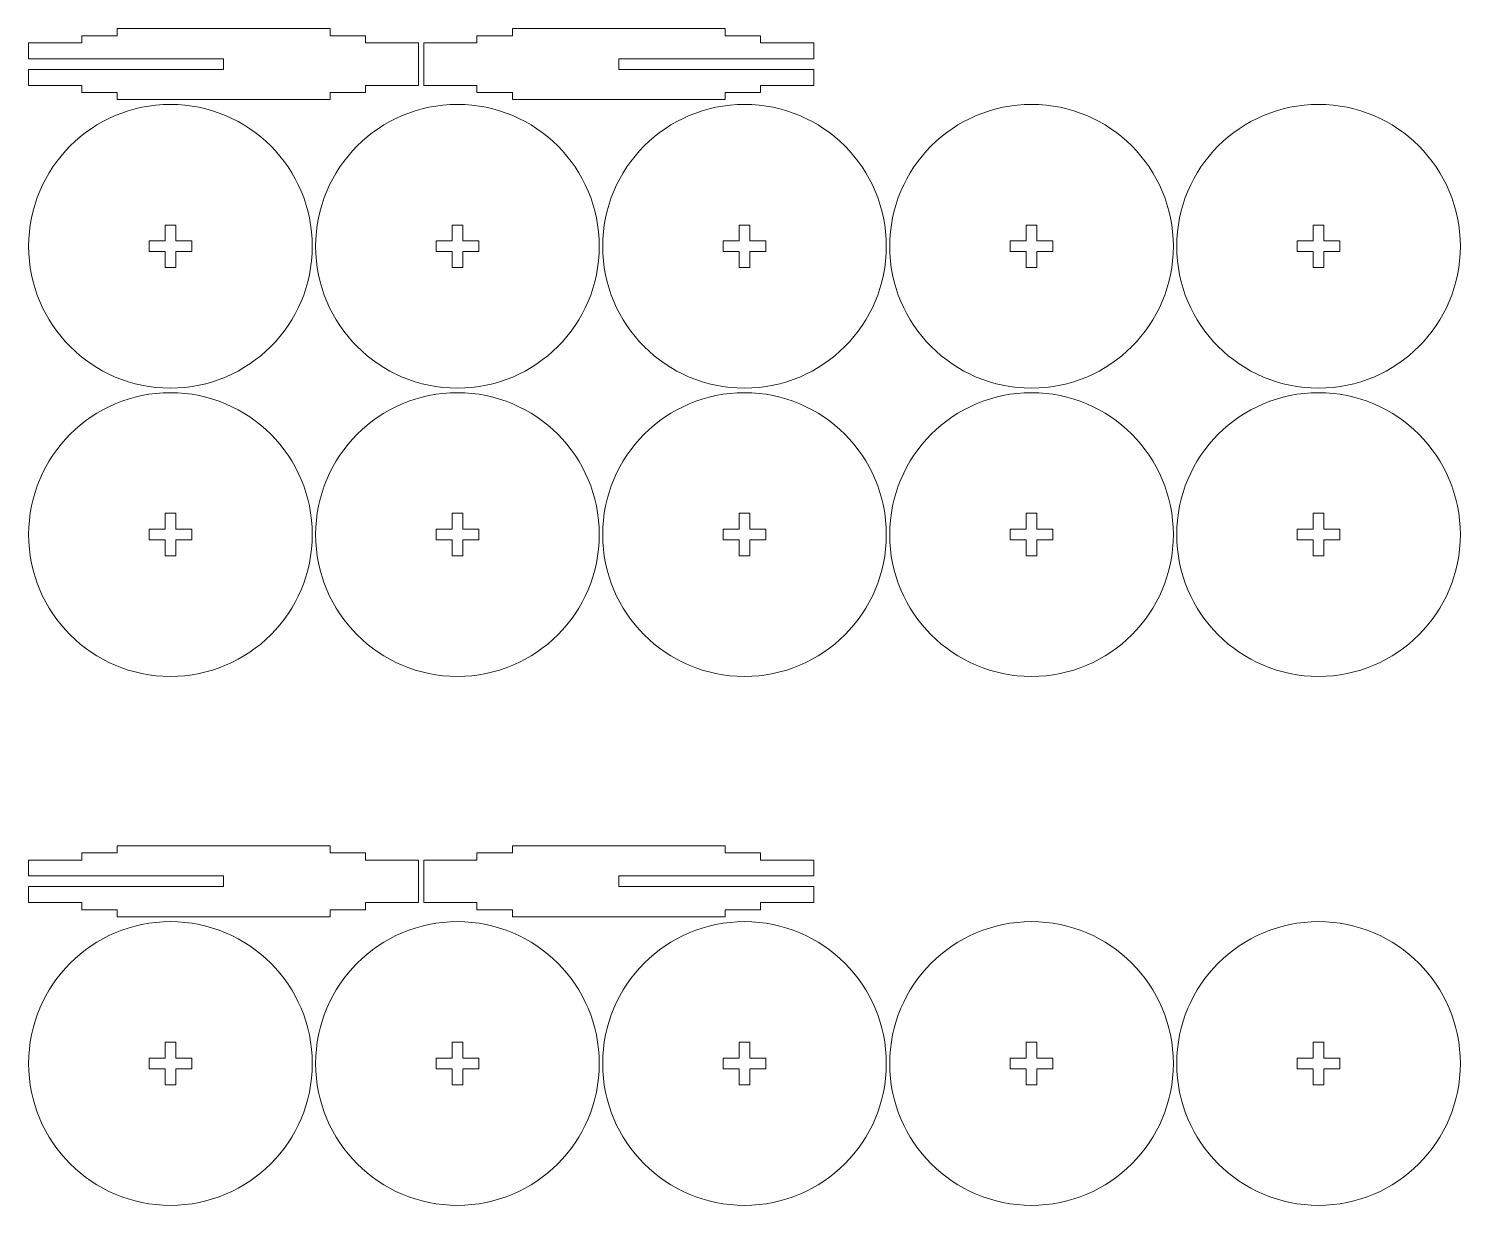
# Model space of a CAD drawing. Header units: millimetres. Extents: x -552 to 552, y -324 to 324.
# Drawn here: x 147.7 to 551.5, y -8.2 to 323.6 of the extents above; entities that cross this region are included whole.
import ezdxf

# ---------------------------------------------------------------- set-up
doc = ezdxf.new("R2010")
doc.units = ezdxf.units.MM
doc.header["$MEASUREMENT"] = 0
doc.layers.add('Camada 1', color=7, linetype='Continuous')

msp = doc.modelspace()

# ---------------------------------------------------------------- linework, layer by layer
at = {"layer": 'Camada 1', "color": 250, "lineweight": 20}
for points, knots in [([(172.7377, 303.5959), (172.7377, 303.5959), (232.7377, 303.5959), (232.7377, 303.5959), (232.7377, 303.5959), (232.7377, 303.5959), (232.7377, 305.5959), (232.7377, 305.5959), (232.7377, 305.5959), (232.7377, 305.5959), (242.7377, 305.5959), (242.7377, 305.5959), (242.7377, 305.5959), (242.7377, 305.5959), (242.7377, 307.5959), (242.7377, 307.5959), (242.7377, 307.5959), (242.7377, 307.5959), (257.7377, 307.5959), (257.7377, 307.5959), (257.7377, 307.5959), (257.7377, 307.5959), (257.7377, 319.5959), (257.7377, 319.5959), (257.7377, 319.5959), (257.7377, 319.5959), (242.7377, 319.5959), (242.7377, 319.5959), (242.7377, 319.5959), (242.7377, 319.5959), (242.7377, 321.5959), (242.7377, 321.5959), (242.7377, 321.5959), (242.7377, 321.5959), (232.7377, 321.5959), (232.7377, 321.5959), (232.7377, 321.5959), (232.7377, 321.5959), (232.7377, 323.5959), (232.7377, 323.5959), (232.7377, 323.5959), (232.7377, 323.5959), (172.7377, 323.5959), (172.7377, 323.5959), (172.7377, 323.5959), (172.7377, 323.5959), (172.7377, 321.5959), (172.7377, 321.5959), (172.7377, 321.5959), (172.7377, 321.5959), (162.7377, 321.5959), (162.7377, 321.5959), (162.7377, 321.5959), (162.7377, 321.5959), (162.7377, 319.5959), (162.7377, 319.5959), (162.7377, 319.5959), (162.7377, 319.5959), (147.7377, 319.5959), (147.7377, 319.5959), (147.7377, 319.5959), (147.7377, 319.5959), (147.7377, 315.0959), (147.7377, 315.0959), (147.7377, 315.0959), (147.7377, 315.0959), (202.7377, 315.0959), (202.7377, 315.0959), (202.7377, 315.0959), (202.7377, 315.0959), (202.7377, 312.0959), (202.7377, 312.0959), (202.7377, 312.0959), (202.7377, 312.0959), (147.7377, 312.0959), (147.7377, 312.0959), (147.7377, 312.0959), (147.7377, 312.0959), (147.7377, 307.5959), (147.7377, 307.5959), (147.7377, 307.5959), (147.7377, 307.5959), (162.7377, 307.5959), (162.7377, 307.5959), (162.7377, 307.5959), (162.7377, 307.5959), (162.7377, 305.5959), (162.7377, 305.5959), (162.7377, 305.5959), (162.7377, 305.5959), (172.7377, 305.5959), (172.7377, 305.5959), (172.7377, 305.5959), (172.7377, 305.5959), (172.7377, 303.5959), (172.7377, 303.5959)], [0, 0, 0, 0, 0.04, 0.04, 0.04, 0.04, 0.08, 0.08, 0.08, 0.08, 0.12, 0.12, 0.12, 0.12, 0.16, 0.16, 0.16, 0.16, 0.2, 0.2, 0.2, 0.2, 0.24, 0.24, 0.24, 0.24, 0.28, 0.28, 0.28, 0.28, 0.32, 0.32, 0.32, 0.32, 0.36, 0.36, 0.36, 0.36, 0.4, 0.4, 0.4, 0.4, 0.44, 0.44, 0.44, 0.44, 0.48, 0.48, 0.48, 0.48, 0.52, 0.52, 0.52, 0.52, 0.56, 0.56, 0.56, 0.56, 0.6, 0.6, 0.6, 0.6, 0.64, 0.64, 0.64, 0.64, 0.68, 0.68, 0.68, 0.68, 0.72, 0.72, 0.72, 0.72, 0.76, 0.76, 0.76, 0.76, 0.8, 0.8, 0.8, 0.8, 0.84, 0.84, 0.84, 0.84, 0.88, 0.88, 0.88, 0.88, 0.92, 0.92, 0.92, 0.92, 1, 1, 1, 1]), ([(344.1664, 303.5959), (344.1664, 303.5959), (284.1664, 303.5959), (284.1664, 303.5959), (284.1664, 303.5959), (284.1664, 303.5959), (284.1664, 305.5959), (284.1664, 305.5959), (284.1664, 305.5959), (284.1664, 305.5959), (274.1664, 305.5959), (274.1664, 305.5959), (274.1664, 305.5959), (274.1664, 305.5959), (274.1664, 307.5959), (274.1664, 307.5959), (274.1664, 307.5959), (274.1664, 307.5959), (259.1664, 307.5959), (259.1664, 307.5959), (259.1664, 307.5959), (259.1664, 307.5959), (259.1664, 319.5959), (259.1664, 319.5959), (259.1664, 319.5959), (259.1664, 319.5959), (274.1664, 319.5959), (274.1664, 319.5959), (274.1664, 319.5959), (274.1664, 319.5959), (274.1664, 321.5959), (274.1664, 321.5959), (274.1664, 321.5959), (274.1664, 321.5959), (284.1664, 321.5959), (284.1664, 321.5959), (284.1664, 321.5959), (284.1664, 321.5959), (284.1664, 323.5959), (284.1664, 323.5959), (284.1664, 323.5959), (284.1664, 323.5959), (344.1664, 323.5959), (344.1664, 323.5959), (344.1664, 323.5959), (344.1664, 323.5959), (344.1664, 321.5959), (344.1664, 321.5959), (344.1664, 321.5959), (344.1664, 321.5959), (354.1664, 321.5959), (354.1664, 321.5959), (354.1664, 321.5959), (354.1664, 321.5959), (354.1664, 319.5959), (354.1664, 319.5959), (354.1664, 319.5959), (354.1664, 319.5959), (369.1664, 319.5959), (369.1664, 319.5959), (369.1664, 319.5959), (369.1664, 319.5959), (369.1664, 315.0959), (369.1664, 315.0959), (369.1664, 315.0959), (369.1664, 315.0959), (314.1664, 315.0959), (314.1664, 315.0959), (314.1664, 315.0959), (314.1664, 315.0959), (314.1664, 312.0959), (314.1664, 312.0959), (314.1664, 312.0959), (314.1664, 312.0959), (369.1664, 312.0959), (369.1664, 312.0959), (369.1664, 312.0959), (369.1664, 312.0959), (369.1664, 307.5959), (369.1664, 307.5959), (369.1664, 307.5959), (369.1664, 307.5959), (354.1664, 307.5959), (354.1664, 307.5959), (354.1664, 307.5959), (354.1664, 307.5959), (354.1664, 305.5959), (354.1664, 305.5959), (354.1664, 305.5959), (354.1664, 305.5959), (344.1664, 305.5959), (344.1664, 305.5959), (344.1664, 305.5959), (344.1664, 305.5959), (344.1664, 303.5959), (344.1664, 303.5959)], [0, 0, 0, 0, 0.04, 0.04, 0.04, 0.04, 0.08, 0.08, 0.08, 0.08, 0.12, 0.12, 0.12, 0.12, 0.16, 0.16, 0.16, 0.16, 0.2, 0.2, 0.2, 0.2, 0.24, 0.24, 0.24, 0.24, 0.28, 0.28, 0.28, 0.28, 0.32, 0.32, 0.32, 0.32, 0.36, 0.36, 0.36, 0.36, 0.4, 0.4, 0.4, 0.4, 0.44, 0.44, 0.44, 0.44, 0.48, 0.48, 0.48, 0.48, 0.52, 0.52, 0.52, 0.52, 0.56, 0.56, 0.56, 0.56, 0.6, 0.6, 0.6, 0.6, 0.64, 0.64, 0.64, 0.64, 0.68, 0.68, 0.68, 0.68, 0.72, 0.72, 0.72, 0.72, 0.76, 0.76, 0.76, 0.76, 0.8, 0.8, 0.8, 0.8, 0.84, 0.84, 0.84, 0.84, 0.88, 0.88, 0.88, 0.88, 0.92, 0.92, 0.92, 0.92, 1, 1, 1, 1]), ([(187.7379, 302.2201), (165.6465, 302.2202), (147.7378, 284.3117), (147.7377, 262.2201), (147.7377, 262.2201), (147.7377, 240.1288), (165.6463, 222.2202), (187.7376, 222.2202), (187.7376, 222.2202), (209.8289, 222.2202), (227.7375, 240.1287), (227.7376, 262.22), (227.7376, 262.22), (227.7377, 284.3114), (209.8291, 302.22), (187.7379, 302.2201)], [0, 0, 0, 0, 0.2, 0.2, 0.2, 0.2, 0.4, 0.4, 0.4, 0.4, 0.6, 0.6, 0.6, 0.6, 1, 1, 1, 1]), ([(268.6903, 302.2201), (246.5989, 302.2202), (228.6902, 284.3117), (228.6901, 262.2201), (228.6901, 262.2201), (228.6901, 240.1288), (246.5987, 222.2202), (268.69, 222.2202), (268.69, 222.2202), (290.7813, 222.2202), (308.6899, 240.1287), (308.69, 262.22), (308.69, 262.22), (308.6901, 284.3114), (290.7815, 302.22), (268.6903, 302.2201)], [0, 0, 0, 0, 0.2, 0.2, 0.2, 0.2, 0.4, 0.4, 0.4, 0.4, 0.6, 0.6, 0.6, 0.6, 1, 1, 1, 1]), ([(349.6427, 302.2201), (327.5513, 302.2202), (309.6426, 284.3117), (309.6425, 262.2201), (309.6425, 262.2201), (309.6425, 240.1288), (327.5511, 222.2202), (349.6424, 222.2202), (349.6424, 222.2202), (371.7337, 222.2202), (389.6423, 240.1287), (389.6424, 262.22), (389.6424, 262.22), (389.6425, 284.3114), (371.7339, 302.22), (349.6427, 302.2201)], [0, 0, 0, 0, 0.2, 0.2, 0.2, 0.2, 0.4, 0.4, 0.4, 0.4, 0.6, 0.6, 0.6, 0.6, 1, 1, 1, 1]), ([(430.5951, 302.2201), (408.5037, 302.2202), (390.595, 284.3117), (390.5949, 262.2201), (390.5949, 262.2201), (390.5949, 240.1288), (408.5035, 222.2202), (430.5948, 222.2202), (430.5948, 222.2202), (452.6861, 222.2202), (470.5947, 240.1287), (470.5948, 262.22), (470.5948, 262.22), (470.5949, 284.3114), (452.6863, 302.22), (430.5951, 302.2201)], [0, 0, 0, 0, 0.2, 0.2, 0.2, 0.2, 0.4, 0.4, 0.4, 0.4, 0.6, 0.6, 0.6, 0.6, 1, 1, 1, 1]), ([(511.5475, 302.2201), (489.4561, 302.2202), (471.5474, 284.3117), (471.5473, 262.2201), (471.5473, 262.2201), (471.5473, 240.1288), (489.4559, 222.2202), (511.5472, 222.2202), (511.5472, 222.2202), (533.6385, 222.2202), (551.5471, 240.1287), (551.5472, 262.22), (551.5472, 262.22), (551.5473, 284.3114), (533.6387, 302.22), (511.5475, 302.2201)], [0, 0, 0, 0, 0.2, 0.2, 0.2, 0.2, 0.4, 0.4, 0.4, 0.4, 0.6, 0.6, 0.6, 0.6, 1, 1, 1, 1]), ([(186.2377, 268.2201), (186.2377, 268.2201), (189.2376, 268.2201), (189.2376, 268.2201), (189.2376, 268.2201), (189.2376, 268.2201), (189.2376, 263.7201), (189.2376, 263.7201), (189.2376, 263.7201), (189.2376, 263.7201), (193.7376, 263.7201), (193.7376, 263.7201), (193.7376, 263.7201), (193.7376, 263.7201), (193.7376, 260.7202), (193.7376, 260.7202), (193.7376, 260.7202), (193.7376, 260.7202), (189.2376, 260.7202), (189.2376, 260.7202), (189.2376, 260.7202), (189.2376, 260.7202), (189.2376, 256.2202), (189.2376, 256.2202), (189.2376, 256.2202), (189.2376, 256.2202), (186.2377, 256.2202), (186.2377, 256.2202), (186.2377, 256.2202), (186.2377, 256.2202), (186.2377, 260.7202), (186.2377, 260.7202), (186.2377, 260.7202), (186.2377, 260.7202), (181.7377, 260.7202), (181.7377, 260.7202), (181.7377, 260.7202), (181.7377, 260.7202), (181.7377, 263.7201), (181.7377, 263.7201), (181.7377, 263.7201), (181.7377, 263.7201), (186.2377, 263.7201), (186.2377, 263.7201), (186.2377, 263.7201), (186.2377, 263.7201), (186.2377, 268.2201), (186.2377, 268.2201)], [0, 0, 0, 0, 0.07692308, 0.07692308, 0.07692308, 0.07692308, 0.15384615, 0.15384615, 0.15384615, 0.15384615, 0.23076923, 0.23076923, 0.23076923, 0.23076923, 0.30769231, 0.30769231, 0.30769231, 0.30769231, 0.38461538, 0.38461538, 0.38461538, 0.38461538, 0.46153846, 0.46153846, 0.46153846, 0.46153846, 0.53846154, 0.53846154, 0.53846154, 0.53846154, 0.61538462, 0.61538462, 0.61538462, 0.61538462, 0.69230769, 0.69230769, 0.69230769, 0.69230769, 0.76923077, 0.76923077, 0.76923077, 0.76923077, 0.84615385, 0.84615385, 0.84615385, 0.84615385, 1, 1, 1, 1]), ([(267.1901, 268.2201), (267.1901, 268.2201), (270.19, 268.2201), (270.19, 268.2201), (270.19, 268.2201), (270.19, 268.2201), (270.19, 263.7201), (270.19, 263.7201), (270.19, 263.7201), (270.19, 263.7201), (274.69, 263.7201), (274.69, 263.7201), (274.69, 263.7201), (274.69, 263.7201), (274.69, 260.7202), (274.69, 260.7202), (274.69, 260.7202), (274.69, 260.7202), (270.19, 260.7202), (270.19, 260.7202), (270.19, 260.7202), (270.19, 260.7202), (270.19, 256.2202), (270.19, 256.2202), (270.19, 256.2202), (270.19, 256.2202), (267.1901, 256.2202), (267.1901, 256.2202), (267.1901, 256.2202), (267.1901, 256.2202), (267.1901, 260.7202), (267.1901, 260.7202), (267.1901, 260.7202), (267.1901, 260.7202), (262.6901, 260.7202), (262.6901, 260.7202), (262.6901, 260.7202), (262.6901, 260.7202), (262.6901, 263.7201), (262.6901, 263.7201), (262.6901, 263.7201), (262.6901, 263.7201), (267.1901, 263.7201), (267.1901, 263.7201), (267.1901, 263.7201), (267.1901, 263.7201), (267.1901, 268.2201), (267.1901, 268.2201)], [0, 0, 0, 0, 0.07692308, 0.07692308, 0.07692308, 0.07692308, 0.15384615, 0.15384615, 0.15384615, 0.15384615, 0.23076923, 0.23076923, 0.23076923, 0.23076923, 0.30769231, 0.30769231, 0.30769231, 0.30769231, 0.38461538, 0.38461538, 0.38461538, 0.38461538, 0.46153846, 0.46153846, 0.46153846, 0.46153846, 0.53846154, 0.53846154, 0.53846154, 0.53846154, 0.61538462, 0.61538462, 0.61538462, 0.61538462, 0.69230769, 0.69230769, 0.69230769, 0.69230769, 0.76923077, 0.76923077, 0.76923077, 0.76923077, 0.84615385, 0.84615385, 0.84615385, 0.84615385, 1, 1, 1, 1]), ([(348.1425, 268.2201), (348.1425, 268.2201), (351.1424, 268.2201), (351.1424, 268.2201), (351.1424, 268.2201), (351.1424, 268.2201), (351.1424, 263.7201), (351.1424, 263.7201), (351.1424, 263.7201), (351.1424, 263.7201), (355.6424, 263.7201), (355.6424, 263.7201), (355.6424, 263.7201), (355.6424, 263.7201), (355.6424, 260.7202), (355.6424, 260.7202), (355.6424, 260.7202), (355.6424, 260.7202), (351.1424, 260.7202), (351.1424, 260.7202), (351.1424, 260.7202), (351.1424, 260.7202), (351.1424, 256.2202), (351.1424, 256.2202), (351.1424, 256.2202), (351.1424, 256.2202), (348.1425, 256.2202), (348.1425, 256.2202), (348.1425, 256.2202), (348.1425, 256.2202), (348.1425, 260.7202), (348.1425, 260.7202), (348.1425, 260.7202), (348.1425, 260.7202), (343.6425, 260.7202), (343.6425, 260.7202), (343.6425, 260.7202), (343.6425, 260.7202), (343.6425, 263.7201), (343.6425, 263.7201), (343.6425, 263.7201), (343.6425, 263.7201), (348.1425, 263.7201), (348.1425, 263.7201), (348.1425, 263.7201), (348.1425, 263.7201), (348.1425, 268.2201), (348.1425, 268.2201)], [0, 0, 0, 0, 0.07692308, 0.07692308, 0.07692308, 0.07692308, 0.15384615, 0.15384615, 0.15384615, 0.15384615, 0.23076923, 0.23076923, 0.23076923, 0.23076923, 0.30769231, 0.30769231, 0.30769231, 0.30769231, 0.38461538, 0.38461538, 0.38461538, 0.38461538, 0.46153846, 0.46153846, 0.46153846, 0.46153846, 0.53846154, 0.53846154, 0.53846154, 0.53846154, 0.61538462, 0.61538462, 0.61538462, 0.61538462, 0.69230769, 0.69230769, 0.69230769, 0.69230769, 0.76923077, 0.76923077, 0.76923077, 0.76923077, 0.84615385, 0.84615385, 0.84615385, 0.84615385, 1, 1, 1, 1]), ([(429.0949, 268.2201), (429.0949, 268.2201), (432.0948, 268.2201), (432.0948, 268.2201), (432.0948, 268.2201), (432.0948, 268.2201), (432.0948, 263.7201), (432.0948, 263.7201), (432.0948, 263.7201), (432.0948, 263.7201), (436.5948, 263.7201), (436.5948, 263.7201), (436.5948, 263.7201), (436.5948, 263.7201), (436.5948, 260.7202), (436.5948, 260.7202), (436.5948, 260.7202), (436.5948, 260.7202), (432.0948, 260.7202), (432.0948, 260.7202), (432.0948, 260.7202), (432.0948, 260.7202), (432.0948, 256.2202), (432.0948, 256.2202), (432.0948, 256.2202), (432.0948, 256.2202), (429.0949, 256.2202), (429.0949, 256.2202), (429.0949, 256.2202), (429.0949, 256.2202), (429.0949, 260.7202), (429.0949, 260.7202), (429.0949, 260.7202), (429.0949, 260.7202), (424.5949, 260.7202), (424.5949, 260.7202), (424.5949, 260.7202), (424.5949, 260.7202), (424.5949, 263.7201), (424.5949, 263.7201), (424.5949, 263.7201), (424.5949, 263.7201), (429.0949, 263.7201), (429.0949, 263.7201), (429.0949, 263.7201), (429.0949, 263.7201), (429.0949, 268.2201), (429.0949, 268.2201)], [0, 0, 0, 0, 0.07692308, 0.07692308, 0.07692308, 0.07692308, 0.15384615, 0.15384615, 0.15384615, 0.15384615, 0.23076923, 0.23076923, 0.23076923, 0.23076923, 0.30769231, 0.30769231, 0.30769231, 0.30769231, 0.38461538, 0.38461538, 0.38461538, 0.38461538, 0.46153846, 0.46153846, 0.46153846, 0.46153846, 0.53846154, 0.53846154, 0.53846154, 0.53846154, 0.61538462, 0.61538462, 0.61538462, 0.61538462, 0.69230769, 0.69230769, 0.69230769, 0.69230769, 0.76923077, 0.76923077, 0.76923077, 0.76923077, 0.84615385, 0.84615385, 0.84615385, 0.84615385, 1, 1, 1, 1]), ([(510.0473, 268.2201), (510.0473, 268.2201), (513.0472, 268.2201), (513.0472, 268.2201), (513.0472, 268.2201), (513.0472, 268.2201), (513.0472, 263.7201), (513.0472, 263.7201), (513.0472, 263.7201), (513.0472, 263.7201), (517.5472, 263.7201), (517.5472, 263.7201), (517.5472, 263.7201), (517.5472, 263.7201), (517.5472, 260.7202), (517.5472, 260.7202), (517.5472, 260.7202), (517.5472, 260.7202), (513.0472, 260.7202), (513.0472, 260.7202), (513.0472, 260.7202), (513.0472, 260.7202), (513.0472, 256.2202), (513.0472, 256.2202), (513.0472, 256.2202), (513.0472, 256.2202), (510.0473, 256.2202), (510.0473, 256.2202), (510.0473, 256.2202), (510.0473, 256.2202), (510.0473, 260.7202), (510.0473, 260.7202), (510.0473, 260.7202), (510.0473, 260.7202), (505.5473, 260.7202), (505.5473, 260.7202), (505.5473, 260.7202), (505.5473, 260.7202), (505.5473, 263.7201), (505.5473, 263.7201), (505.5473, 263.7201), (505.5473, 263.7201), (510.0473, 263.7201), (510.0473, 263.7201), (510.0473, 263.7201), (510.0473, 263.7201), (510.0473, 268.2201), (510.0473, 268.2201)], [0, 0, 0, 0, 0.07692308, 0.07692308, 0.07692308, 0.07692308, 0.15384615, 0.15384615, 0.15384615, 0.15384615, 0.23076923, 0.23076923, 0.23076923, 0.23076923, 0.30769231, 0.30769231, 0.30769231, 0.30769231, 0.38461538, 0.38461538, 0.38461538, 0.38461538, 0.46153846, 0.46153846, 0.46153846, 0.46153846, 0.53846154, 0.53846154, 0.53846154, 0.53846154, 0.61538462, 0.61538462, 0.61538462, 0.61538462, 0.69230769, 0.69230769, 0.69230769, 0.69230769, 0.76923077, 0.76923077, 0.76923077, 0.76923077, 0.84615385, 0.84615385, 0.84615385, 0.84615385, 1, 1, 1, 1]), ([(187.7379, 220.9401), (165.6465, 220.9402), (147.7378, 203.0317), (147.7377, 180.9401), (147.7377, 180.9401), (147.7377, 158.8488), (165.6463, 140.9402), (187.7376, 140.9402), (187.7376, 140.9402), (209.8289, 140.9402), (227.7375, 158.8487), (227.7376, 180.94), (227.7376, 180.94), (227.7377, 203.0314), (209.8291, 220.94), (187.7379, 220.9401)], [0, 0, 0, 0, 0.2, 0.2, 0.2, 0.2, 0.4, 0.4, 0.4, 0.4, 0.6, 0.6, 0.6, 0.6, 1, 1, 1, 1]), ([(268.6903, 220.9401), (246.5989, 220.9402), (228.6902, 203.0317), (228.6901, 180.9401), (228.6901, 180.9401), (228.6901, 158.8488), (246.5987, 140.9402), (268.69, 140.9402), (268.69, 140.9402), (290.7813, 140.9402), (308.6899, 158.8487), (308.69, 180.94), (308.69, 180.94), (308.6901, 203.0314), (290.7815, 220.94), (268.6903, 220.9401)], [0, 0, 0, 0, 0.2, 0.2, 0.2, 0.2, 0.4, 0.4, 0.4, 0.4, 0.6, 0.6, 0.6, 0.6, 1, 1, 1, 1]), ([(349.6427, 220.9401), (327.5513, 220.9402), (309.6426, 203.0317), (309.6425, 180.9401), (309.6425, 180.9401), (309.6425, 158.8488), (327.5511, 140.9402), (349.6424, 140.9402), (349.6424, 140.9402), (371.7337, 140.9402), (389.6423, 158.8487), (389.6424, 180.94), (389.6424, 180.94), (389.6425, 203.0314), (371.7339, 220.94), (349.6427, 220.9401)], [0, 0, 0, 0, 0.2, 0.2, 0.2, 0.2, 0.4, 0.4, 0.4, 0.4, 0.6, 0.6, 0.6, 0.6, 1, 1, 1, 1]), ([(430.5951, 220.9401), (408.5037, 220.9402), (390.595, 203.0317), (390.5949, 180.9401), (390.5949, 180.9401), (390.5949, 158.8488), (408.5035, 140.9402), (430.5948, 140.9402), (430.5948, 140.9402), (452.6861, 140.9402), (470.5947, 158.8487), (470.5948, 180.94), (470.5948, 180.94), (470.5949, 203.0314), (452.6863, 220.94), (430.5951, 220.9401)], [0, 0, 0, 0, 0.2, 0.2, 0.2, 0.2, 0.4, 0.4, 0.4, 0.4, 0.6, 0.6, 0.6, 0.6, 1, 1, 1, 1]), ([(511.5475, 220.9401), (489.4561, 220.9402), (471.5474, 203.0317), (471.5473, 180.9401), (471.5473, 180.9401), (471.5473, 158.8488), (489.4559, 140.9402), (511.5472, 140.9402), (511.5472, 140.9402), (533.6385, 140.9402), (551.5471, 158.8487), (551.5472, 180.94), (551.5472, 180.94), (551.5473, 203.0314), (533.6387, 220.94), (511.5475, 220.9401)], [0, 0, 0, 0, 0.2, 0.2, 0.2, 0.2, 0.4, 0.4, 0.4, 0.4, 0.6, 0.6, 0.6, 0.6, 1, 1, 1, 1]), ([(186.2377, 186.9401), (186.2377, 186.9401), (189.2376, 186.9401), (189.2376, 186.9401), (189.2376, 186.9401), (189.2376, 186.9401), (189.2376, 182.4401), (189.2376, 182.4401), (189.2376, 182.4401), (189.2376, 182.4401), (193.7376, 182.4401), (193.7376, 182.4401), (193.7376, 182.4401), (193.7376, 182.4401), (193.7376, 179.4402), (193.7376, 179.4402), (193.7376, 179.4402), (193.7376, 179.4402), (189.2376, 179.4402), (189.2376, 179.4402), (189.2376, 179.4402), (189.2376, 179.4402), (189.2376, 174.9402), (189.2376, 174.9402), (189.2376, 174.9402), (189.2376, 174.9402), (186.2377, 174.9402), (186.2377, 174.9402), (186.2377, 174.9402), (186.2377, 174.9402), (186.2377, 179.4402), (186.2377, 179.4402), (186.2377, 179.4402), (186.2377, 179.4402), (181.7377, 179.4402), (181.7377, 179.4402), (181.7377, 179.4402), (181.7377, 179.4402), (181.7377, 182.4401), (181.7377, 182.4401), (181.7377, 182.4401), (181.7377, 182.4401), (186.2377, 182.4401), (186.2377, 182.4401), (186.2377, 182.4401), (186.2377, 182.4401), (186.2377, 186.9401), (186.2377, 186.9401)], [0, 0, 0, 0, 0.07692308, 0.07692308, 0.07692308, 0.07692308, 0.15384615, 0.15384615, 0.15384615, 0.15384615, 0.23076923, 0.23076923, 0.23076923, 0.23076923, 0.30769231, 0.30769231, 0.30769231, 0.30769231, 0.38461538, 0.38461538, 0.38461538, 0.38461538, 0.46153846, 0.46153846, 0.46153846, 0.46153846, 0.53846154, 0.53846154, 0.53846154, 0.53846154, 0.61538462, 0.61538462, 0.61538462, 0.61538462, 0.69230769, 0.69230769, 0.69230769, 0.69230769, 0.76923077, 0.76923077, 0.76923077, 0.76923077, 0.84615385, 0.84615385, 0.84615385, 0.84615385, 1, 1, 1, 1]), ([(267.1901, 186.9401), (267.1901, 186.9401), (270.19, 186.9401), (270.19, 186.9401), (270.19, 186.9401), (270.19, 186.9401), (270.19, 182.4401), (270.19, 182.4401), (270.19, 182.4401), (270.19, 182.4401), (274.69, 182.4401), (274.69, 182.4401), (274.69, 182.4401), (274.69, 182.4401), (274.69, 179.4402), (274.69, 179.4402), (274.69, 179.4402), (274.69, 179.4402), (270.19, 179.4402), (270.19, 179.4402), (270.19, 179.4402), (270.19, 179.4402), (270.19, 174.9402), (270.19, 174.9402), (270.19, 174.9402), (270.19, 174.9402), (267.1901, 174.9402), (267.1901, 174.9402), (267.1901, 174.9402), (267.1901, 174.9402), (267.1901, 179.4402), (267.1901, 179.4402), (267.1901, 179.4402), (267.1901, 179.4402), (262.6901, 179.4402), (262.6901, 179.4402), (262.6901, 179.4402), (262.6901, 179.4402), (262.6901, 182.4401), (262.6901, 182.4401), (262.6901, 182.4401), (262.6901, 182.4401), (267.1901, 182.4401), (267.1901, 182.4401), (267.1901, 182.4401), (267.1901, 182.4401), (267.1901, 186.9401), (267.1901, 186.9401)], [0, 0, 0, 0, 0.07692308, 0.07692308, 0.07692308, 0.07692308, 0.15384615, 0.15384615, 0.15384615, 0.15384615, 0.23076923, 0.23076923, 0.23076923, 0.23076923, 0.30769231, 0.30769231, 0.30769231, 0.30769231, 0.38461538, 0.38461538, 0.38461538, 0.38461538, 0.46153846, 0.46153846, 0.46153846, 0.46153846, 0.53846154, 0.53846154, 0.53846154, 0.53846154, 0.61538462, 0.61538462, 0.61538462, 0.61538462, 0.69230769, 0.69230769, 0.69230769, 0.69230769, 0.76923077, 0.76923077, 0.76923077, 0.76923077, 0.84615385, 0.84615385, 0.84615385, 0.84615385, 1, 1, 1, 1]), ([(348.1425, 186.9401), (348.1425, 186.9401), (351.1424, 186.9401), (351.1424, 186.9401), (351.1424, 186.9401), (351.1424, 186.9401), (351.1424, 182.4401), (351.1424, 182.4401), (351.1424, 182.4401), (351.1424, 182.4401), (355.6424, 182.4401), (355.6424, 182.4401), (355.6424, 182.4401), (355.6424, 182.4401), (355.6424, 179.4402), (355.6424, 179.4402), (355.6424, 179.4402), (355.6424, 179.4402), (351.1424, 179.4402), (351.1424, 179.4402), (351.1424, 179.4402), (351.1424, 179.4402), (351.1424, 174.9402), (351.1424, 174.9402), (351.1424, 174.9402), (351.1424, 174.9402), (348.1425, 174.9402), (348.1425, 174.9402), (348.1425, 174.9402), (348.1425, 174.9402), (348.1425, 179.4402), (348.1425, 179.4402), (348.1425, 179.4402), (348.1425, 179.4402), (343.6425, 179.4402), (343.6425, 179.4402), (343.6425, 179.4402), (343.6425, 179.4402), (343.6425, 182.4401), (343.6425, 182.4401), (343.6425, 182.4401), (343.6425, 182.4401), (348.1425, 182.4401), (348.1425, 182.4401), (348.1425, 182.4401), (348.1425, 182.4401), (348.1425, 186.9401), (348.1425, 186.9401)], [0, 0, 0, 0, 0.07692308, 0.07692308, 0.07692308, 0.07692308, 0.15384615, 0.15384615, 0.15384615, 0.15384615, 0.23076923, 0.23076923, 0.23076923, 0.23076923, 0.30769231, 0.30769231, 0.30769231, 0.30769231, 0.38461538, 0.38461538, 0.38461538, 0.38461538, 0.46153846, 0.46153846, 0.46153846, 0.46153846, 0.53846154, 0.53846154, 0.53846154, 0.53846154, 0.61538462, 0.61538462, 0.61538462, 0.61538462, 0.69230769, 0.69230769, 0.69230769, 0.69230769, 0.76923077, 0.76923077, 0.76923077, 0.76923077, 0.84615385, 0.84615385, 0.84615385, 0.84615385, 1, 1, 1, 1]), ([(429.0949, 186.9401), (429.0949, 186.9401), (432.0948, 186.9401), (432.0948, 186.9401), (432.0948, 186.9401), (432.0948, 186.9401), (432.0948, 182.4401), (432.0948, 182.4401), (432.0948, 182.4401), (432.0948, 182.4401), (436.5948, 182.4401), (436.5948, 182.4401), (436.5948, 182.4401), (436.5948, 182.4401), (436.5948, 179.4402), (436.5948, 179.4402), (436.5948, 179.4402), (436.5948, 179.4402), (432.0948, 179.4402), (432.0948, 179.4402), (432.0948, 179.4402), (432.0948, 179.4402), (432.0948, 174.9402), (432.0948, 174.9402), (432.0948, 174.9402), (432.0948, 174.9402), (429.0949, 174.9402), (429.0949, 174.9402), (429.0949, 174.9402), (429.0949, 174.9402), (429.0949, 179.4402), (429.0949, 179.4402), (429.0949, 179.4402), (429.0949, 179.4402), (424.5949, 179.4402), (424.5949, 179.4402), (424.5949, 179.4402), (424.5949, 179.4402), (424.5949, 182.4401), (424.5949, 182.4401), (424.5949, 182.4401), (424.5949, 182.4401), (429.0949, 182.4401), (429.0949, 182.4401), (429.0949, 182.4401), (429.0949, 182.4401), (429.0949, 186.9401), (429.0949, 186.9401)], [0, 0, 0, 0, 0.07692308, 0.07692308, 0.07692308, 0.07692308, 0.15384615, 0.15384615, 0.15384615, 0.15384615, 0.23076923, 0.23076923, 0.23076923, 0.23076923, 0.30769231, 0.30769231, 0.30769231, 0.30769231, 0.38461538, 0.38461538, 0.38461538, 0.38461538, 0.46153846, 0.46153846, 0.46153846, 0.46153846, 0.53846154, 0.53846154, 0.53846154, 0.53846154, 0.61538462, 0.61538462, 0.61538462, 0.61538462, 0.69230769, 0.69230769, 0.69230769, 0.69230769, 0.76923077, 0.76923077, 0.76923077, 0.76923077, 0.84615385, 0.84615385, 0.84615385, 0.84615385, 1, 1, 1, 1]), ([(510.0473, 186.9401), (510.0473, 186.9401), (513.0472, 186.9401), (513.0472, 186.9401), (513.0472, 186.9401), (513.0472, 186.9401), (513.0472, 182.4401), (513.0472, 182.4401), (513.0472, 182.4401), (513.0472, 182.4401), (517.5472, 182.4401), (517.5472, 182.4401), (517.5472, 182.4401), (517.5472, 182.4401), (517.5472, 179.4402), (517.5472, 179.4402), (517.5472, 179.4402), (517.5472, 179.4402), (513.0472, 179.4402), (513.0472, 179.4402), (513.0472, 179.4402), (513.0472, 179.4402), (513.0472, 174.9402), (513.0472, 174.9402), (513.0472, 174.9402), (513.0472, 174.9402), (510.0473, 174.9402), (510.0473, 174.9402), (510.0473, 174.9402), (510.0473, 174.9402), (510.0473, 179.4402), (510.0473, 179.4402), (510.0473, 179.4402), (510.0473, 179.4402), (505.5473, 179.4402), (505.5473, 179.4402), (505.5473, 179.4402), (505.5473, 179.4402), (505.5473, 182.4401), (505.5473, 182.4401), (505.5473, 182.4401), (505.5473, 182.4401), (510.0473, 182.4401), (510.0473, 182.4401), (510.0473, 182.4401), (510.0473, 182.4401), (510.0473, 186.9401), (510.0473, 186.9401)], [0, 0, 0, 0, 0.07692308, 0.07692308, 0.07692308, 0.07692308, 0.15384615, 0.15384615, 0.15384615, 0.15384615, 0.23076923, 0.23076923, 0.23076923, 0.23076923, 0.30769231, 0.30769231, 0.30769231, 0.30769231, 0.38461538, 0.38461538, 0.38461538, 0.38461538, 0.46153846, 0.46153846, 0.46153846, 0.46153846, 0.53846154, 0.53846154, 0.53846154, 0.53846154, 0.61538462, 0.61538462, 0.61538462, 0.61538462, 0.69230769, 0.69230769, 0.69230769, 0.69230769, 0.76923077, 0.76923077, 0.76923077, 0.76923077, 0.84615385, 0.84615385, 0.84615385, 0.84615385, 1, 1, 1, 1]), ([(172.7377, 73.1632), (172.7377, 73.1632), (232.7377, 73.1632), (232.7377, 73.1632), (232.7377, 73.1632), (232.7377, 73.1632), (232.7377, 75.1632), (232.7377, 75.1632), (232.7377, 75.1632), (232.7377, 75.1632), (242.7377, 75.1632), (242.7377, 75.1632), (242.7377, 75.1632), (242.7377, 75.1632), (242.7377, 77.1632), (242.7377, 77.1632), (242.7377, 77.1632), (242.7377, 77.1632), (257.7377, 77.1632), (257.7377, 77.1632), (257.7377, 77.1632), (257.7377, 77.1632), (257.7377, 89.1632), (257.7377, 89.1632), (257.7377, 89.1632), (257.7377, 89.1632), (242.7377, 89.1632), (242.7377, 89.1632), (242.7377, 89.1632), (242.7377, 89.1632), (242.7377, 91.1632), (242.7377, 91.1632), (242.7377, 91.1632), (242.7377, 91.1632), (232.7377, 91.1632), (232.7377, 91.1632), (232.7377, 91.1632), (232.7377, 91.1632), (232.7377, 93.1632), (232.7377, 93.1632), (232.7377, 93.1632), (232.7377, 93.1632), (172.7377, 93.1632), (172.7377, 93.1632), (172.7377, 93.1632), (172.7377, 93.1632), (172.7377, 91.1632), (172.7377, 91.1632), (172.7377, 91.1632), (172.7377, 91.1632), (162.7377, 91.1632), (162.7377, 91.1632), (162.7377, 91.1632), (162.7377, 91.1632), (162.7377, 89.1632), (162.7377, 89.1632), (162.7377, 89.1632), (162.7377, 89.1632), (147.7377, 89.1632), (147.7377, 89.1632), (147.7377, 89.1632), (147.7377, 89.1632), (147.7377, 84.6632), (147.7377, 84.6632), (147.7377, 84.6632), (147.7377, 84.6632), (202.7377, 84.6632), (202.7377, 84.6632), (202.7377, 84.6632), (202.7377, 84.6632), (202.7377, 81.6632), (202.7377, 81.6632), (202.7377, 81.6632), (202.7377, 81.6632), (147.7377, 81.6632), (147.7377, 81.6632), (147.7377, 81.6632), (147.7377, 81.6632), (147.7377, 77.1632), (147.7377, 77.1632), (147.7377, 77.1632), (147.7377, 77.1632), (162.7377, 77.1632), (162.7377, 77.1632), (162.7377, 77.1632), (162.7377, 77.1632), (162.7377, 75.1632), (162.7377, 75.1632), (162.7377, 75.1632), (162.7377, 75.1632), (172.7377, 75.1632), (172.7377, 75.1632), (172.7377, 75.1632), (172.7377, 75.1632), (172.7377, 73.1632), (172.7377, 73.1632)], [0, 0, 0, 0, 0.04, 0.04, 0.04, 0.04, 0.08, 0.08, 0.08, 0.08, 0.12, 0.12, 0.12, 0.12, 0.16, 0.16, 0.16, 0.16, 0.2, 0.2, 0.2, 0.2, 0.24, 0.24, 0.24, 0.24, 0.28, 0.28, 0.28, 0.28, 0.32, 0.32, 0.32, 0.32, 0.36, 0.36, 0.36, 0.36, 0.4, 0.4, 0.4, 0.4, 0.44, 0.44, 0.44, 0.44, 0.48, 0.48, 0.48, 0.48, 0.52, 0.52, 0.52, 0.52, 0.56, 0.56, 0.56, 0.56, 0.6, 0.6, 0.6, 0.6, 0.64, 0.64, 0.64, 0.64, 0.68, 0.68, 0.68, 0.68, 0.72, 0.72, 0.72, 0.72, 0.76, 0.76, 0.76, 0.76, 0.8, 0.8, 0.8, 0.8, 0.84, 0.84, 0.84, 0.84, 0.88, 0.88, 0.88, 0.88, 0.92, 0.92, 0.92, 0.92, 1, 1, 1, 1]), ([(344.1664, 73.1632), (344.1664, 73.1632), (284.1664, 73.1632), (284.1664, 73.1632), (284.1664, 73.1632), (284.1664, 73.1632), (284.1664, 75.1632), (284.1664, 75.1632), (284.1664, 75.1632), (284.1664, 75.1632), (274.1664, 75.1632), (274.1664, 75.1632), (274.1664, 75.1632), (274.1664, 75.1632), (274.1664, 77.1632), (274.1664, 77.1632), (274.1664, 77.1632), (274.1664, 77.1632), (259.1664, 77.1632), (259.1664, 77.1632), (259.1664, 77.1632), (259.1664, 77.1632), (259.1664, 89.1632), (259.1664, 89.1632), (259.1664, 89.1632), (259.1664, 89.1632), (274.1664, 89.1632), (274.1664, 89.1632), (274.1664, 89.1632), (274.1664, 89.1632), (274.1664, 91.1632), (274.1664, 91.1632), (274.1664, 91.1632), (274.1664, 91.1632), (284.1664, 91.1632), (284.1664, 91.1632), (284.1664, 91.1632), (284.1664, 91.1632), (284.1664, 93.1632), (284.1664, 93.1632), (284.1664, 93.1632), (284.1664, 93.1632), (344.1664, 93.1632), (344.1664, 93.1632), (344.1664, 93.1632), (344.1664, 93.1632), (344.1664, 91.1632), (344.1664, 91.1632), (344.1664, 91.1632), (344.1664, 91.1632), (354.1664, 91.1632), (354.1664, 91.1632), (354.1664, 91.1632), (354.1664, 91.1632), (354.1664, 89.1632), (354.1664, 89.1632), (354.1664, 89.1632), (354.1664, 89.1632), (369.1664, 89.1632), (369.1664, 89.1632), (369.1664, 89.1632), (369.1664, 89.1632), (369.1664, 84.6632), (369.1664, 84.6632), (369.1664, 84.6632), (369.1664, 84.6632), (314.1664, 84.6632), (314.1664, 84.6632), (314.1664, 84.6632), (314.1664, 84.6632), (314.1664, 81.6632), (314.1664, 81.6632), (314.1664, 81.6632), (314.1664, 81.6632), (369.1664, 81.6632), (369.1664, 81.6632), (369.1664, 81.6632), (369.1664, 81.6632), (369.1664, 77.1632), (369.1664, 77.1632), (369.1664, 77.1632), (369.1664, 77.1632), (354.1664, 77.1632), (354.1664, 77.1632), (354.1664, 77.1632), (354.1664, 77.1632), (354.1664, 75.1632), (354.1664, 75.1632), (354.1664, 75.1632), (354.1664, 75.1632), (344.1664, 75.1632), (344.1664, 75.1632), (344.1664, 75.1632), (344.1664, 75.1632), (344.1664, 73.1632), (344.1664, 73.1632)], [0, 0, 0, 0, 0.04, 0.04, 0.04, 0.04, 0.08, 0.08, 0.08, 0.08, 0.12, 0.12, 0.12, 0.12, 0.16, 0.16, 0.16, 0.16, 0.2, 0.2, 0.2, 0.2, 0.24, 0.24, 0.24, 0.24, 0.28, 0.28, 0.28, 0.28, 0.32, 0.32, 0.32, 0.32, 0.36, 0.36, 0.36, 0.36, 0.4, 0.4, 0.4, 0.4, 0.44, 0.44, 0.44, 0.44, 0.48, 0.48, 0.48, 0.48, 0.52, 0.52, 0.52, 0.52, 0.56, 0.56, 0.56, 0.56, 0.6, 0.6, 0.6, 0.6, 0.64, 0.64, 0.64, 0.64, 0.68, 0.68, 0.68, 0.68, 0.72, 0.72, 0.72, 0.72, 0.76, 0.76, 0.76, 0.76, 0.8, 0.8, 0.8, 0.8, 0.84, 0.84, 0.84, 0.84, 0.88, 0.88, 0.88, 0.88, 0.92, 0.92, 0.92, 0.92, 1, 1, 1, 1]), ([(187.7379, 71.7874), (165.6465, 71.7875), (147.7378, 53.879), (147.7377, 31.7874), (147.7377, 31.7874), (147.7377, 9.6961), (165.6463, -8.2125), (187.7376, -8.2125), (187.7376, -8.2125), (209.8289, -8.2125), (227.7375, 9.696), (227.7376, 31.7873), (227.7376, 31.7873), (227.7377, 53.8787), (209.8291, 71.7873), (187.7379, 71.7874)], [0, 0, 0, 0, 0.2, 0.2, 0.2, 0.2, 0.4, 0.4, 0.4, 0.4, 0.6, 0.6, 0.6, 0.6, 1, 1, 1, 1]), ([(268.6903, 71.7874), (246.5989, 71.7875), (228.6902, 53.879), (228.6901, 31.7874), (228.6901, 31.7874), (228.6901, 9.6961), (246.5987, -8.2125), (268.69, -8.2125), (268.69, -8.2125), (290.7813, -8.2125), (308.6899, 9.696), (308.69, 31.7873), (308.69, 31.7873), (308.6901, 53.8787), (290.7815, 71.7873), (268.6903, 71.7874)], [0, 0, 0, 0, 0.2, 0.2, 0.2, 0.2, 0.4, 0.4, 0.4, 0.4, 0.6, 0.6, 0.6, 0.6, 1, 1, 1, 1]), ([(349.6427, 71.7874), (327.5513, 71.7875), (309.6426, 53.879), (309.6425, 31.7874), (309.6425, 31.7874), (309.6425, 9.6961), (327.5511, -8.2125), (349.6424, -8.2125), (349.6424, -8.2125), (371.7337, -8.2125), (389.6423, 9.696), (389.6424, 31.7873), (389.6424, 31.7873), (389.6425, 53.8787), (371.7339, 71.7873), (349.6427, 71.7874)], [0, 0, 0, 0, 0.2, 0.2, 0.2, 0.2, 0.4, 0.4, 0.4, 0.4, 0.6, 0.6, 0.6, 0.6, 1, 1, 1, 1]), ([(430.5951, 71.7874), (408.5037, 71.7875), (390.595, 53.879), (390.5949, 31.7874), (390.5949, 31.7874), (390.5949, 9.6961), (408.5035, -8.2125), (430.5948, -8.2125), (430.5948, -8.2125), (452.6861, -8.2125), (470.5947, 9.696), (470.5948, 31.7873), (470.5948, 31.7873), (470.5949, 53.8787), (452.6863, 71.7873), (430.5951, 71.7874)], [0, 0, 0, 0, 0.2, 0.2, 0.2, 0.2, 0.4, 0.4, 0.4, 0.4, 0.6, 0.6, 0.6, 0.6, 1, 1, 1, 1]), ([(511.5475, 71.7874), (489.4561, 71.7875), (471.5474, 53.879), (471.5473, 31.7874), (471.5473, 31.7874), (471.5473, 9.6961), (489.4559, -8.2125), (511.5472, -8.2125), (511.5472, -8.2125), (533.6385, -8.2125), (551.5471, 9.696), (551.5472, 31.7873), (551.5472, 31.7873), (551.5473, 53.8787), (533.6387, 71.7873), (511.5475, 71.7874)], [0, 0, 0, 0, 0.2, 0.2, 0.2, 0.2, 0.4, 0.4, 0.4, 0.4, 0.6, 0.6, 0.6, 0.6, 1, 1, 1, 1]), ([(186.2377, 37.7874), (186.2377, 37.7874), (189.2376, 37.7874), (189.2376, 37.7874), (189.2376, 37.7874), (189.2376, 37.7874), (189.2376, 33.2874), (189.2376, 33.2874), (189.2376, 33.2874), (189.2376, 33.2874), (193.7376, 33.2874), (193.7376, 33.2874), (193.7376, 33.2874), (193.7376, 33.2874), (193.7376, 30.2875), (193.7376, 30.2875), (193.7376, 30.2875), (193.7376, 30.2875), (189.2376, 30.2875), (189.2376, 30.2875), (189.2376, 30.2875), (189.2376, 30.2875), (189.2376, 25.7875), (189.2376, 25.7875), (189.2376, 25.7875), (189.2376, 25.7875), (186.2377, 25.7875), (186.2377, 25.7875), (186.2377, 25.7875), (186.2377, 25.7875), (186.2377, 30.2875), (186.2377, 30.2875), (186.2377, 30.2875), (186.2377, 30.2875), (181.7377, 30.2875), (181.7377, 30.2875), (181.7377, 30.2875), (181.7377, 30.2875), (181.7377, 33.2874), (181.7377, 33.2874), (181.7377, 33.2874), (181.7377, 33.2874), (186.2377, 33.2874), (186.2377, 33.2874), (186.2377, 33.2874), (186.2377, 33.2874), (186.2377, 37.7874), (186.2377, 37.7874)], [0, 0, 0, 0, 0.07692308, 0.07692308, 0.07692308, 0.07692308, 0.15384615, 0.15384615, 0.15384615, 0.15384615, 0.23076923, 0.23076923, 0.23076923, 0.23076923, 0.30769231, 0.30769231, 0.30769231, 0.30769231, 0.38461538, 0.38461538, 0.38461538, 0.38461538, 0.46153846, 0.46153846, 0.46153846, 0.46153846, 0.53846154, 0.53846154, 0.53846154, 0.53846154, 0.61538462, 0.61538462, 0.61538462, 0.61538462, 0.69230769, 0.69230769, 0.69230769, 0.69230769, 0.76923077, 0.76923077, 0.76923077, 0.76923077, 0.84615385, 0.84615385, 0.84615385, 0.84615385, 1, 1, 1, 1]), ([(267.1901, 37.7874), (267.1901, 37.7874), (270.19, 37.7874), (270.19, 37.7874), (270.19, 37.7874), (270.19, 37.7874), (270.19, 33.2874), (270.19, 33.2874), (270.19, 33.2874), (270.19, 33.2874), (274.69, 33.2874), (274.69, 33.2874), (274.69, 33.2874), (274.69, 33.2874), (274.69, 30.2875), (274.69, 30.2875), (274.69, 30.2875), (274.69, 30.2875), (270.19, 30.2875), (270.19, 30.2875), (270.19, 30.2875), (270.19, 30.2875), (270.19, 25.7875), (270.19, 25.7875), (270.19, 25.7875), (270.19, 25.7875), (267.1901, 25.7875), (267.1901, 25.7875), (267.1901, 25.7875), (267.1901, 25.7875), (267.1901, 30.2875), (267.1901, 30.2875), (267.1901, 30.2875), (267.1901, 30.2875), (262.6901, 30.2875), (262.6901, 30.2875), (262.6901, 30.2875), (262.6901, 30.2875), (262.6901, 33.2874), (262.6901, 33.2874), (262.6901, 33.2874), (262.6901, 33.2874), (267.1901, 33.2874), (267.1901, 33.2874), (267.1901, 33.2874), (267.1901, 33.2874), (267.1901, 37.7874), (267.1901, 37.7874)], [0, 0, 0, 0, 0.07692308, 0.07692308, 0.07692308, 0.07692308, 0.15384615, 0.15384615, 0.15384615, 0.15384615, 0.23076923, 0.23076923, 0.23076923, 0.23076923, 0.30769231, 0.30769231, 0.30769231, 0.30769231, 0.38461538, 0.38461538, 0.38461538, 0.38461538, 0.46153846, 0.46153846, 0.46153846, 0.46153846, 0.53846154, 0.53846154, 0.53846154, 0.53846154, 0.61538462, 0.61538462, 0.61538462, 0.61538462, 0.69230769, 0.69230769, 0.69230769, 0.69230769, 0.76923077, 0.76923077, 0.76923077, 0.76923077, 0.84615385, 0.84615385, 0.84615385, 0.84615385, 1, 1, 1, 1]), ([(348.1425, 37.7874), (348.1425, 37.7874), (351.1424, 37.7874), (351.1424, 37.7874), (351.1424, 37.7874), (351.1424, 37.7874), (351.1424, 33.2874), (351.1424, 33.2874), (351.1424, 33.2874), (351.1424, 33.2874), (355.6424, 33.2874), (355.6424, 33.2874), (355.6424, 33.2874), (355.6424, 33.2874), (355.6424, 30.2875), (355.6424, 30.2875), (355.6424, 30.2875), (355.6424, 30.2875), (351.1424, 30.2875), (351.1424, 30.2875), (351.1424, 30.2875), (351.1424, 30.2875), (351.1424, 25.7875), (351.1424, 25.7875), (351.1424, 25.7875), (351.1424, 25.7875), (348.1425, 25.7875), (348.1425, 25.7875), (348.1425, 25.7875), (348.1425, 25.7875), (348.1425, 30.2875), (348.1425, 30.2875), (348.1425, 30.2875), (348.1425, 30.2875), (343.6425, 30.2875), (343.6425, 30.2875), (343.6425, 30.2875), (343.6425, 30.2875), (343.6425, 33.2874), (343.6425, 33.2874), (343.6425, 33.2874), (343.6425, 33.2874), (348.1425, 33.2874), (348.1425, 33.2874), (348.1425, 33.2874), (348.1425, 33.2874), (348.1425, 37.7874), (348.1425, 37.7874)], [0, 0, 0, 0, 0.07692308, 0.07692308, 0.07692308, 0.07692308, 0.15384615, 0.15384615, 0.15384615, 0.15384615, 0.23076923, 0.23076923, 0.23076923, 0.23076923, 0.30769231, 0.30769231, 0.30769231, 0.30769231, 0.38461538, 0.38461538, 0.38461538, 0.38461538, 0.46153846, 0.46153846, 0.46153846, 0.46153846, 0.53846154, 0.53846154, 0.53846154, 0.53846154, 0.61538462, 0.61538462, 0.61538462, 0.61538462, 0.69230769, 0.69230769, 0.69230769, 0.69230769, 0.76923077, 0.76923077, 0.76923077, 0.76923077, 0.84615385, 0.84615385, 0.84615385, 0.84615385, 1, 1, 1, 1]), ([(429.0949, 37.7874), (429.0949, 37.7874), (432.0948, 37.7874), (432.0948, 37.7874), (432.0948, 37.7874), (432.0948, 37.7874), (432.0948, 33.2874), (432.0948, 33.2874), (432.0948, 33.2874), (432.0948, 33.2874), (436.5948, 33.2874), (436.5948, 33.2874), (436.5948, 33.2874), (436.5948, 33.2874), (436.5948, 30.2875), (436.5948, 30.2875), (436.5948, 30.2875), (436.5948, 30.2875), (432.0948, 30.2875), (432.0948, 30.2875), (432.0948, 30.2875), (432.0948, 30.2875), (432.0948, 25.7875), (432.0948, 25.7875), (432.0948, 25.7875), (432.0948, 25.7875), (429.0949, 25.7875), (429.0949, 25.7875), (429.0949, 25.7875), (429.0949, 25.7875), (429.0949, 30.2875), (429.0949, 30.2875), (429.0949, 30.2875), (429.0949, 30.2875), (424.5949, 30.2875), (424.5949, 30.2875), (424.5949, 30.2875), (424.5949, 30.2875), (424.5949, 33.2874), (424.5949, 33.2874), (424.5949, 33.2874), (424.5949, 33.2874), (429.0949, 33.2874), (429.0949, 33.2874), (429.0949, 33.2874), (429.0949, 33.2874), (429.0949, 37.7874), (429.0949, 37.7874)], [0, 0, 0, 0, 0.07692308, 0.07692308, 0.07692308, 0.07692308, 0.15384615, 0.15384615, 0.15384615, 0.15384615, 0.23076923, 0.23076923, 0.23076923, 0.23076923, 0.30769231, 0.30769231, 0.30769231, 0.30769231, 0.38461538, 0.38461538, 0.38461538, 0.38461538, 0.46153846, 0.46153846, 0.46153846, 0.46153846, 0.53846154, 0.53846154, 0.53846154, 0.53846154, 0.61538462, 0.61538462, 0.61538462, 0.61538462, 0.69230769, 0.69230769, 0.69230769, 0.69230769, 0.76923077, 0.76923077, 0.76923077, 0.76923077, 0.84615385, 0.84615385, 0.84615385, 0.84615385, 1, 1, 1, 1]), ([(510.0473, 37.7874), (510.0473, 37.7874), (513.0472, 37.7874), (513.0472, 37.7874), (513.0472, 37.7874), (513.0472, 37.7874), (513.0472, 33.2874), (513.0472, 33.2874), (513.0472, 33.2874), (513.0472, 33.2874), (517.5472, 33.2874), (517.5472, 33.2874), (517.5472, 33.2874), (517.5472, 33.2874), (517.5472, 30.2875), (517.5472, 30.2875), (517.5472, 30.2875), (517.5472, 30.2875), (513.0472, 30.2875), (513.0472, 30.2875), (513.0472, 30.2875), (513.0472, 30.2875), (513.0472, 25.7875), (513.0472, 25.7875), (513.0472, 25.7875), (513.0472, 25.7875), (510.0473, 25.7875), (510.0473, 25.7875), (510.0473, 25.7875), (510.0473, 25.7875), (510.0473, 30.2875), (510.0473, 30.2875), (510.0473, 30.2875), (510.0473, 30.2875), (505.5473, 30.2875), (505.5473, 30.2875), (505.5473, 30.2875), (505.5473, 30.2875), (505.5473, 33.2874), (505.5473, 33.2874), (505.5473, 33.2874), (505.5473, 33.2874), (510.0473, 33.2874), (510.0473, 33.2874), (510.0473, 33.2874), (510.0473, 33.2874), (510.0473, 37.7874), (510.0473, 37.7874)], [0, 0, 0, 0, 0.07692308, 0.07692308, 0.07692308, 0.07692308, 0.15384615, 0.15384615, 0.15384615, 0.15384615, 0.23076923, 0.23076923, 0.23076923, 0.23076923, 0.30769231, 0.30769231, 0.30769231, 0.30769231, 0.38461538, 0.38461538, 0.38461538, 0.38461538, 0.46153846, 0.46153846, 0.46153846, 0.46153846, 0.53846154, 0.53846154, 0.53846154, 0.53846154, 0.61538462, 0.61538462, 0.61538462, 0.61538462, 0.69230769, 0.69230769, 0.69230769, 0.69230769, 0.76923077, 0.76923077, 0.76923077, 0.76923077, 0.84615385, 0.84615385, 0.84615385, 0.84615385, 1, 1, 1, 1])]:
    msp.add_open_spline(points, degree=3, knots=knots, dxfattribs=at)

doc.saveas('drawing.dxf')
